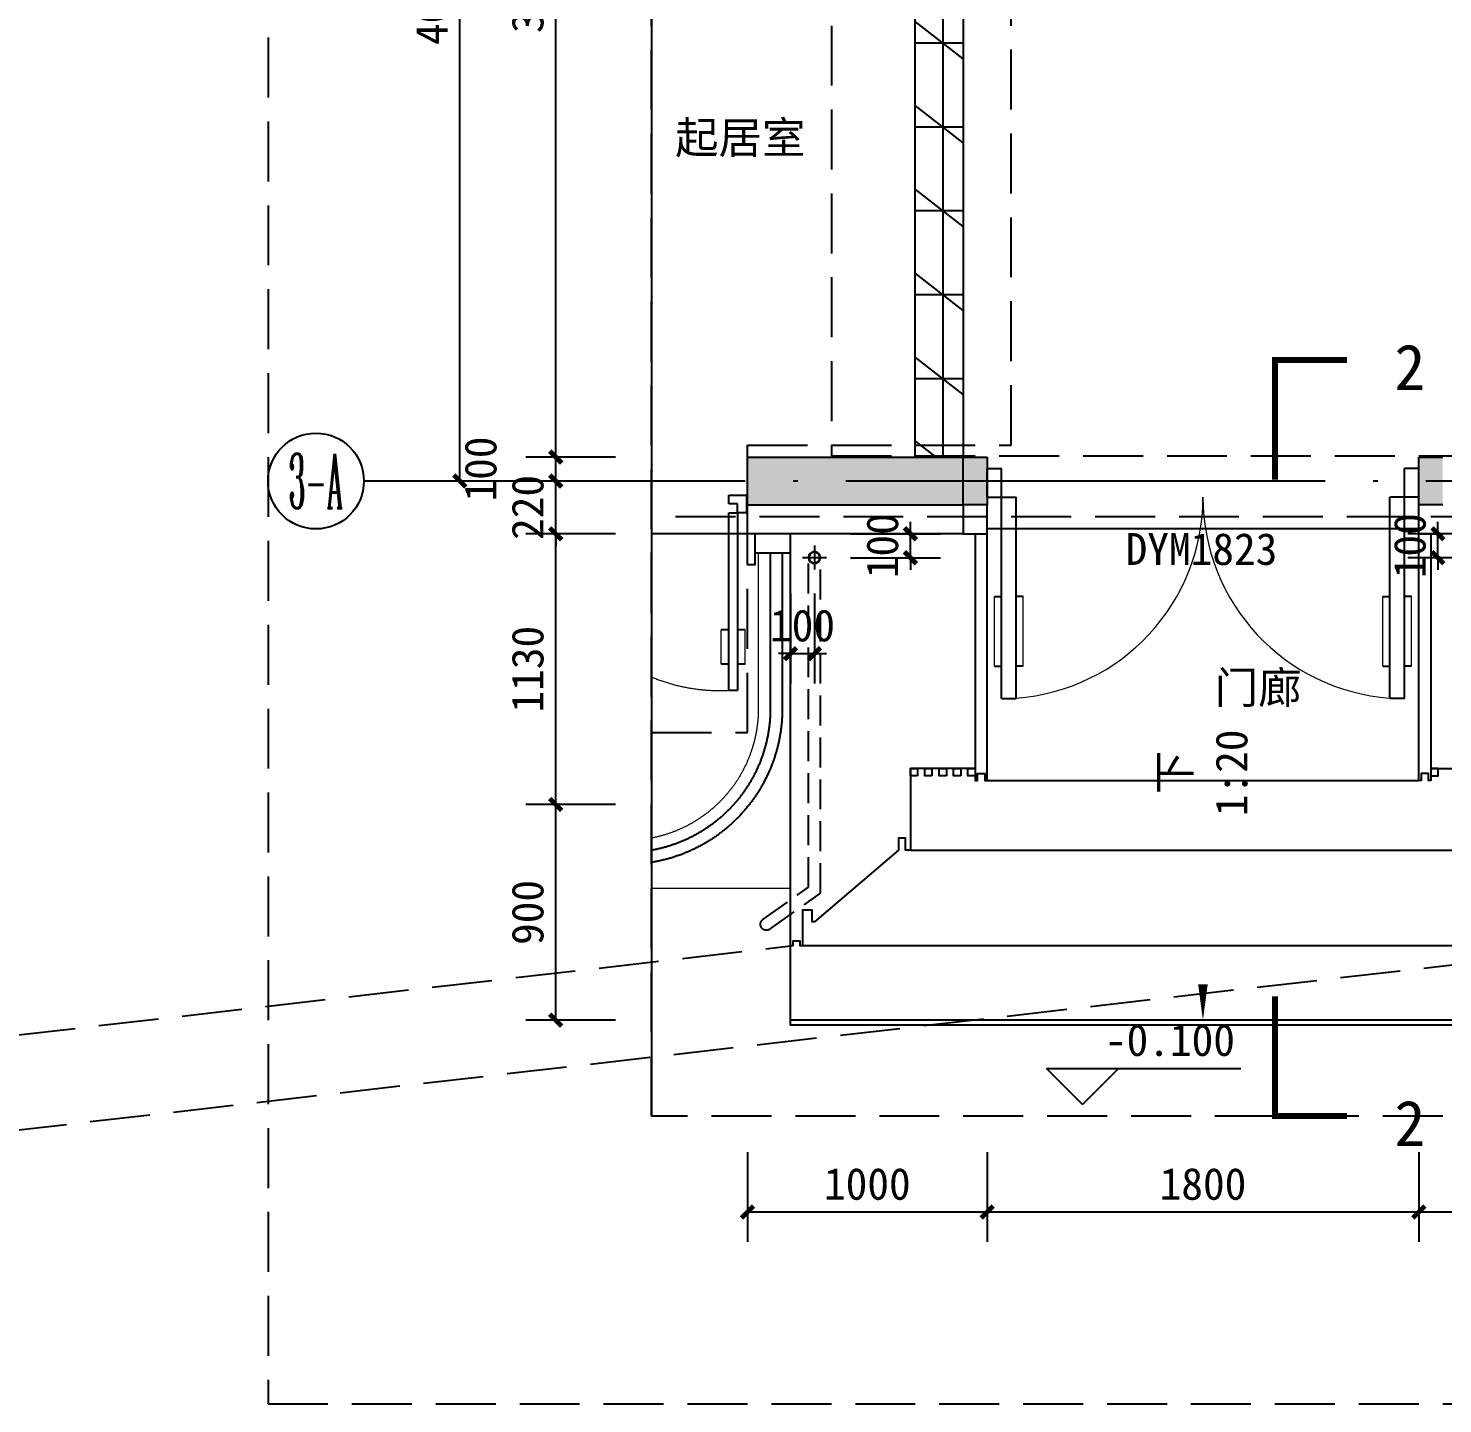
# Model space of a CAD drawing. Extents: x -10817 to 167545, y 26551 to 157048.
# Drawn here: x 25483 to 31383, y 108423 to 114163 of the extents above; entities that cross this region are included whole.
import ezdxf
from ezdxf.enums import TextEntityAlignment as Align
from ezdxf.xclip import XClip

# ---------------------------------------------------------------- set-up
doc = ezdxf.new("R2010")
doc.units = 0
doc.header["$LTSCALE"] = 1000
doc.header["$MEASUREMENT"] = 0
doc.header["$XCLIPFRAME"] = 0
for name, pattern in [('3#楼首层线脚$0$DASH', [0.35, 0.25, -0.1]), ('DASH', [0.35, 0.25, -0.1]), ('DOTE', [2.42, 2, -0.2, 0.02, -0.2])]:
    doc.linetypes.add(name, pattern=pattern)
doc.layers.get('Defpoints').update_dxf_attribs({"color": 30, "linetype": 'DASH'})
for name, color, linetype in [('120-J-MC$0$A-DOOR', 51, 'Continuous'), ('120-J-MC$0$A-WALL-CONC', 9, 'Continuous'), ('120-J-MC$0$A-WALL-INSL', 241, 'Continuous'), ('120-墙体$0$120-墙体$0$A-COLU-CONC-HATC', 204, 'Continuous'), ('120-墙体$0$120-墙体$0$A-WALL-BLOK', 131, 'Continuous'), ('120-墙体$0$120-墙体$0$A-WALL-CONC', 9, 'Continuous'), ('120-墙体-首层$0$120-墙体-首层$0$A-COLU-CONC-HATC', 204, 'Continuous'), ('120-墙体-首层$0$A-WALL-BLOK', 131, 'Continuous'), ('125-核心筒-首层南入$0$A-COLU-CONC-HATC', 204, 'Continuous'), ('125-核心筒-首层南入$0$A-DOOR', 51, 'Continuous'), ('125-核心筒-首层南入$0$A-WALL-CONC', 9, 'Continuous'), ('125-核心筒-首层南入$0$A-WALL-INSL', 241, 'Continuous'), ('3#-夹层$0$A-ANNO-LEVL', 3, 'Continuous'), ('3#-夹层$0$A-ANNO-TEXT', 7, 'Continuous'), ('3#楼首层线脚$0$1#2#住宅楼 平面图$0$A-00-HX-113-wall-01Y$0$SUPF', 151, 'Continuous'), ('3#楼首层线脚$0$110-XJ-1F-1#$0$00-看线', 251, 'Continuous'), ('3#楼首层线脚$0$110-XJ-1F-1#$0$1#2#住宅楼 平面图$0$A-00-HX-113-wall-01Y$0$HRAL', 31, 'Continuous'), ('3#楼首层线脚$0$3#楼首层线脚$0$A-FLOR-STRS', 51, 'Continuous'), ('3#楼首层线脚$0$A-00-HX-113-wall-01Y$0$HRAL', 31, 'Continuous'), ('3#楼首层线脚$0$A-DRAN', 243, 'Continuous'), ('3#楼首层线脚$0$A-DRAN-SYMB', 243, 'Continuous'), ('3#楼首层线脚$0$A-FLOR-STRS', 51, 'Continuous'), ('3#楼首层线脚$0$bolibeiban剖', 4, 'Continuous'), ('A-ANNO-AXIS-CIRC', 3, 'Continuous'), ('A-ANNO-AXIS-TEXT', 7, 'Continuous'), ('A-ANNO-DIMS', 3, 'Continuous'), ('A-ANNO-DOTE', 10, 'DOTE'), ('A-ANNO-SYMB', 3, 'Continuous'), ('A-ANNO-TEXT', 7, 'Continuous'), ('A-FLOR-UNDR', 177, 'Continuous'), ('AXIS_TEXT', 7, 'Continuous')]:
    doc.layers.add(name, color=color, linetype=linetype)
doc.layers.add('3#楼首层线脚$0$1#2#住宅楼 平面图$0$A-00-15-1#-PM-2F$0$00-装饰-看', color=46, linetype='Continuous', lineweight=5)
doc.layers.add('3#楼首层线脚$0$A-00-15-1#-PM-2F$0$00-装饰-看', color=46, linetype='Continuous', lineweight=5)
doc.styles.add('3#-夹层$0$_TCH_DIM', font='')
doc.styles.add('3#-夹层$0$Standard', font='')
doc.styles.add('_TCH_AXIS', font='COMPLEX', dxfattribs={"bigfont": 'GBCBIG'})
doc.styles.add('_TCH_DIM', font='')
doc.styles.add('_TCH_DIM_T3', font='')
doc.styles.add('_TCH_LABEL', font='')
doc.styles.add('COMPLEX', font='COMPLEX')
doc.styles.get("Standard").update_dxf_attribs({"font": ''})
doc.styles.get('3#-夹层$0$_TCH_DIM').set_extended_font_data('SimSun')
doc.styles.get('3#-夹层$0$Standard').set_extended_font_data('SimSun')
doc.styles.get('_TCH_DIM').set_extended_font_data('SimSun')
doc.styles.get('_TCH_DIM_T3').set_extended_font_data('SimSun')
doc.styles.get('_TCH_LABEL').set_extended_font_data('SimSun')
doc.styles.get('Standard').set_extended_font_data('SimSun')
doc.dimstyles.new('_TCH_ARCH&&50', dxfattribs={"dimtxt": 132.911392, "dimasz": 50, "dimexe": 125, "dimexo": 150, "dimgap": 50, "dimtad": 1, "dimdec": 0, "dimzin": 0, "dimdsep": 46, "dimtxsty": '_TCH_DIM_T3', "dimblk": 'ARCHTICK', "dimcen": 0.09, "dimclrt": 7, "dimazin": 2, "dimtfac": 1, "dimtdec": 0, "dimtix": 1, "dimtmove": 2, "dimatfit": 3, "dimfxl": 50, "dimtolj": 1, "dimtzin": 0, "dimarcsym": 0})

# ---------------------------------------------------------------- blocks, each defined once
blk = doc.blocks.new('120-J-MC$0$$DorLib2D$00000009')
for p, q in [((0.4129, 0.9053), (0.4129, 0.0807)), ((0.4541, 0.9053), (0.4129, 0.9053)), ((0.4541, 0.0807), (0.4541, 0.9053)), ((0.4129, 0.7822), (0.378, 0.7822)), ((0.489, 0.7822), (0.4541, 0.7822)), ((0.4129, 0.6235), (0.378, 0.6235)), ((0.489, 0.6235), (0.4541, 0.6235)), ((-0.4941, 0.0807), (-0.4529, 0.0807)), ((-0.4941, -0.0018), (-0.4941, 0.0807)), ((-0.4529, 0.0807), (-0.4529, 0.0395)), ((0.4129, 0.0807), (0.4541, 0.0807)), ((0.4953, 0.0807), (0.4541, 0.0807)), ((0.4541, 0.0807), (0.4541, 0.0395)), ((0.4953, -0.0018), (0.4953, 0.0807)), ((-0.4529, 0.0395), (-0.4117, 0.0395)), ((-0.4117, 0.0395), (-0.4117, -0.0018)), ((0.4541, 0.0395), (0.4129, 0.0395)), ((0.4129, 0.0395), (0.4129, -0.0018)), ((-0.4941, -0.0018), (-0.4941, -0.0018)), ((-0.4117, -0.0018), (-0.4941, -0.0018)), ((0.4129, -0.0018), (0.4953, -0.0018)), ((0.4953, -0.0018), (0.4953, -0.0018))]:
    blk.add_line(p, q)
at = {"lineweight": 13}
for p, q in [((0.378, 0.7822), (0.378, 0.6235)), ((0.489, 0.7822), (0.489, 0.6235))]:
    blk.add_line(p, q, dxfattribs=at)
blk.add_arc((0.3716, 0.0817), 0.8246, 87.13397, 180.07167, dxfattribs=at)
blk = doc.blocks.new('120-J-MC$0$$TCHSYS$WIN2D')
for p, q in [((-0.5, 0.5), (0.5, 0.5)), ((-0.5, 0.5), (-0.5, -0.5)), ((0.5, 0.5), (0.5, -0.5)), ((0.5, 0.1667), (-0.5, 0.1667)), ((0.5, -0.1667), (-0.5, -0.1667)), ((-0.5, -0.5), (0.5, -0.5))]:
    blk.add_line(p, q)
blk = doc.blocks.new('120-J-MC')
at = {"layer": '120-J-MC$0$A-DOOR'}
blk.add_line((-6150, -11320), (-5250, -11320), dxfattribs=at)
at = {"layer": '120-J-MC$0$A-WALL-CONC'}
for p, q in [((-6150, -11200), (-6150, -11000)), ((-3150, -11200), (-3150, -11000))]:
    blk.add_line(p, q, dxfattribs=at)
at = {"layer": '120-J-MC$0$A-WALL-INSL'}
blk.add_lwpolyline([(-7050, -11200), (-7050, -11320), (-6150, -11320), (-6150, -11200)], dxfattribs=at)
at = {"layer": '120-J-MC$0$A-DOOR', "zscale": 320}
for name, p, xscale, yscale in [('120-J-MC$0$$TCHSYS$WIN2D', (-4200, -11160), 2100.000000000513, 320), ('120-J-MC$0$$DorLib2D$00000009', (-5700, -11160), -900, -900)]:
    blk.add_blockref(name, p, dxfattribs=dict(at, xscale=xscale, yscale=yscale))
blk = doc.blocks.new('120-J-MC-首层')
at = {"layer": 'Defpoints'}
blk.add_lwpolyline([(-6150, -10950), (-7250, -10950), (-7250, 250), (750, 250), (750, -12150), (-6150, -12150)], close=True, dxfattribs=at)
ref = blk.add_blockref('120-J-MC', (0, 0))
XClip(ref).set_block_clipping_path([(-6170.8192622978, -10950), (-7249.9951632023, -10950), (-7249.9951632023, 250), (750, 250), (750, -12150), (-6170.8192622978, -12150)])
blk = doc.blocks.new('125-核心筒-首层南入$0$$DorLib2D$00000011')
for p, q in [((-0.4667, 0.4709), (-0.4667, -0.0625)), ((-0.4667, 0.4709), (-0.4333, 0.4709)), ((-0.4333, 0.4709), (-0.4333, 0.0042)), ((0.4333, 0.4709), (0.4333, 0.0042)), ((0.4667, 0.4709), (0.4333, 0.4709)), ((0.4667, 0.4709), (0.4667, -0.0625)), ((-0.4833, 0.3962), (-0.4667, 0.3962)), ((-0.4167, 0.3962), (-0.4333, 0.3962)), ((0.4167, 0.3962), (0.4333, 0.3962)), ((0.4833, 0.3962), (0.4667, 0.3962)), ((-0.4833, 0.2346), (-0.4667, 0.2346)), ((-0.4167, 0.2346), (-0.4333, 0.2346)), ((0.4167, 0.2346), (0.4333, 0.2346)), ((0.4833, 0.2346), (0.4667, 0.2346)), ((-0.5, 0.0042), (-0.4333, 0.0042)), ((-0.5, 0.0042), (-0.5, -0.0625)), ((0.5, 0.0042), (0.4333, 0.0042)), ((0.5, 0.0042), (0.5, -0.0625)), ((-0.5, -0.0625), (-0.4667, -0.0625)), ((0.5, -0.0625), (0.4667, -0.0625))]:
    blk.add_line(p, q)
at = {"lineweight": 13}
for p, q in [((-0.4833, 0.3962), (-0.4833, 0.2346)), ((-0.4167, 0.3962), (-0.4167, 0.2346)), ((0.4167, 0.3962), (0.4167, 0.2346)), ((0.4833, 0.3962), (0.4833, 0.2346))]:
    blk.add_line(p, q, dxfattribs=at)
for centre, start, end in [((-0.4667, 0.0042), 0, 85.904), ((0.4667, 0.0042), 94.096, 180)]:
    blk.add_arc(centre, 0.4667, start, end, dxfattribs=at)
blk = doc.blocks.new('125-核心筒-首层南入')
at = {"layer": '125-核心筒-首层南入$0$A-COLU-CONC-HATC'}
for points in [[(600, -4100), (700, -4100), (700, -3900), (600, -3900)], [(2600, -3900), (2500, -3900), (2500, -4100), (2600, -4100)]]:
    blk.add_hatch(color=256, dxfattribs=at).paths.add_polyline_path(points)
at = {"layer": '125-核心筒-首层南入$0$A-WALL-CONC'}
for p, q in [((700, -3900), (600, -3900)), ((700, -4100), (700, -3900)), ((2600, -3900), (2500, -3900)), ((2500, -3900), (2500, -4100)), ((600, -4100), (700, -4100)), ((2500, -4100), (2600, -4100))]:
    blk.add_line(p, q, dxfattribs=at)
at = {"layer": '125-核心筒-首层南入$0$A-WALL-INSL'}
for p, q in [((700, -4220), (700, -4100)), ((2500, -4220), (2500, -4100)), ((700, -4220), (600, -4220)), ((2600, -4220), (2500, -4220))]:
    blk.add_line(p, q, dxfattribs=at)
blk.add_lwpolyline([(2600, -4100), (2600, -4220), (3500, -4220)], dxfattribs=at)
at = {"layer": '125-核心筒-首层南入$0$A-DOOR', "xscale": -1800, "yscale": 1800, "zscale": 320, "rotation": 180}
blk.add_blockref('125-核心筒-首层南入$0$$DorLib2D$00000011', (1600, -4060), dxfattribs=at)
blk = doc.blocks.new('120-墙体')
at = {"layer": '120-墙体$0$120-墙体$0$A-COLU-CONC-HATC'}
for points in [[(-6600, -11200), (-6600, -11000), (-7050, -11000), (-7050, -11200)], [(-6150, -11000), (-6600, -11000), (-6600, -11200), (-6150, -11200)]]:
    blk.add_hatch(color=256, dxfattribs=at).paths.add_polyline_path(points)
at = {"layer": '120-墙体$0$120-墙体$0$A-WALL-BLOK'}
for p, q in [((-6650, -7750), (-6650, -11000)), ((-6550, -11000), (-6550, -7750))]:
    blk.add_line(p, q, dxfattribs=at)
at = {"layer": '120-墙体$0$120-墙体$0$A-WALL-CONC'}
for p, q in [((-6600, -11000), (-7050, -11000)), ((-7050, -11200), (-7050, -11000)), ((-6150, -11000), (-6600, -11000)), ((-6150, -11200), (-6150, -11000)), ((-6600, -11200), (-7050, -11200)), ((-6150, -11200), (-6600, -11200))]:
    blk.add_line(p, q, dxfattribs=at)
blk = doc.blocks.new('120-墙体-首层')
at = {"layer": '120-墙体-首层$0$120-墙体-首层$0$A-COLU-CONC-HATC'}
h = blk.add_hatch(dxfattribs=at)
h.set_pattern_fill('空心砖', color=256, scale=100, style=0)
h.set_pattern_definition([(0, (0, 0), (0, 350), []), (37.875, (400, 0), (-169.615, 218.0767), []), (90, (400, 0), (-450, 3e-14), [])])
h.paths.add_polyline_path([(-6850, -11000), (-6850, -6900), (-7050, -6900), (-7050, -11000)])
at = {"layer": '120-墙体-首层$0$A-WALL-BLOK'}
for p, q in [((-7050, -6900), (-7050, -11000)), ((-6850, -11000), (-6850, -6900)), ((-7050, -11000), (-6850, -11000))]:
    blk.add_line(p, q, dxfattribs=at)
at = {"layer": 'Defpoints'}
blk.add_lwpolyline([(-9600, -10995), (-9600, -11250), (750, -11250), (750, -4850), (250, -4850), (250, 270), (-7850, 270), (-7850, -3350), (-6800, -3350), (-6800, -6400), (-6500, -6400), (-6500, -10995)], close=True, dxfattribs=at)
ref = blk.add_blockref('120-墙体', (0, 0))
XClip(ref).set_block_clipping_path([(-9600, -10995), (-9600, -11250), (750, -11250), (750, -4850), (250, -4850), (250, 270), (-7850, 270), (-7850, -3350), (-6800, -3350), (-6800, -6400), (-6500, -6400), (-6500, -10995)])
blk = doc.blocks.new('3#楼首层线脚$0$A$C284C191B')
at = {"layer": '3#楼首层线脚$0$A-DRAN-SYMB'}
for p, q in [((-100, 0), (100, 0)), ((0, 100), (0, -100))]:
    blk.add_line(p, q, dxfattribs=at)
for radius in [50, 45]:
    blk.add_circle((0, 0), radius, dxfattribs=at)
blk = doc.blocks.new('3#楼首层线脚')
at = {"layer": '3#楼首层线脚$0$1#2#住宅楼 平面图$0$A-00-15-1#-PM-2F$0$00-装饰-看'}
blk.add_lwpolyline([(3455, -4300), (3454.9, -4949.9, 0.414245), (4004.9, -5500), (5077.5, -5500)], format="xyb", dxfattribs=at)
at = {"layer": '3#楼首层线脚$0$1#2#住宅楼 平面图$0$A-00-HX-113-wall-01Y$0$SUPF'}
for points in [[(3355, -4300), (3354.9, -4949.9, 0.414243), (4004.9, -5600), (5077.5, -5600)], [(3405, -4300), (3404.9, -4949.9, 0.414245), (4004.9, -5550), (5077.5, -5550)]]:
    blk.add_lwpolyline(points, format="xyb", dxfattribs=at)
at = {"layer": '3#楼首层线脚$0$110-XJ-1F-1#$0$00-看线'}
for points in [[(2500.5, -5250), (699.5, -5250)], [(2820.4, -5540), (379.6, -5540)], [(-70.4, -5940), (3270.4, -5940)]]:
    blk.add_lwpolyline(points, dxfattribs=at)
at = {"layer": '3#楼首层线脚$0$110-XJ-1F-1#$0$1#2#住宅楼 平面图$0$A-00-HX-113-wall-01Y$0$HRAL'}
for points in [[(649.6, -4220), (649.6, -5250), (659.6, -5250), (659.6, -5220), (689.5, -5220), (689.5, -5250), (699.5, -5250), (699.5, -4220)], [(2550.4, -4220), (2550.4, -5250), (2540.4, -5250), (2540.4, -5220), (2510.5, -5220), (2510.5, -5250), (2500.5, -5250), (2500.5, -4220)], [(2820.4, -5200), (2820.4, -5540), (2840.4, -5540), (2840.4, -5490), (2870.4, -5490), (2870.4, -5540), (3220.4, -5840), (3230.4, -5840), (3230.4, -5790), (3270.4, -5790), (3270.4, -5940), (3280.4, -5940), (3280.4, -5920), (3310.4, -5920), (3310.4, -5940), (3320.4, -5940), (3320.4, -4220)], [(649.6, -5200), (379.6, -5200)], [(2550.4, -5200), (2820.4, -5200)]]:
    blk.add_lwpolyline(points, dxfattribs=at)
for points in [[(649.6, -5230), (619.6, -5230), (619.6, -5200), (649.6, -5200)], [(2550.4, -5230), (2580.4, -5230), (2580.4, -5200), (2550.4, -5200)], [(2610.4, -5230), (2640.4, -5230), (2640.4, -5200), (2610.4, -5200)], [(2670.4, -5230), (2700.4, -5230), (2700.4, -5200), (2670.4, -5200)], [(2730.4, -5230), (2760.4, -5230), (2760.4, -5200), (2730.4, -5200)], [(2790.4, -5230), (2820.4, -5230), (2820.4, -5200), (2790.4, -5200)]]:
    blk.add_lwpolyline(points, close=True, dxfattribs=at)
at = {"layer": '3#楼首层线脚$0$3#楼首层线脚$0$A-FLOR-STRS'}
for points in [[(-120.4, -5940), (-120.4, -6250.1), (3320.4, -6250.1), (3320.4, -5940)], [(-120.4, -6250.1), (-120.4, -6270.1), (3320.4, -6270.1), (3320.4, -6250.1)]]:
    blk.add_lwpolyline(points, dxfattribs=at)
at = {"layer": '3#楼首层线脚$0$A-00-15-1#-PM-2F$0$00-装饰-看', "linetype": 'ByBlock'}
blk.add_lwpolyline([(3320.4, -5350), (3320.4, -5700), (10450.6, -5700)], dxfattribs=at)
at = {"layer": '3#楼首层线脚$0$A-00-HX-113-wall-01Y$0$HRAL'}
blk.add_lwpolyline([(3470, -4220), (3470, -4350), (3500, -4350), (3500, -4220)], dxfattribs=at)
at = {"layer": '3#楼首层线脚$0$A-DRAN', "linetype": '3#楼首层线脚$0$DASH', "ltscale": 0.5}
for points in [[(3406.4, -5870.2), (3195.9, -5719.8), (3195.9, -4319.8)], [(3435.4, -5829.5), (3245.9, -5694.1), (3245.9, -4319.8)]]:
    blk.add_lwpolyline(points, dxfattribs=at)
blk.add_arc((3420.9, -5849.8), 25, 234.46771, 54.46771, dxfattribs=at)
at = {"layer": '3#楼首层线脚$0$A-FLOR-STRS'}
blk.add_lwpolyline([(700, -4200), (2500, -4200)], dxfattribs=at)
at = {"layer": '3#楼首层线脚$0$bolibeiban剖'}
blk.add_lwpolyline([(3470, -4220), (3470, -4300), (3320.4, -4300)], dxfattribs=at)
at = {"xscale": 0.5000000000000002, "yscale": 0.5000000000000002, "zscale": 0.5000000000000002, "rotation": 270}
blk.add_blockref('3#楼首层线脚$0$A$C284C191B', (3220.9, -4319.6), dxfattribs=at)
blk = doc.blocks.new('_ArchTick')
at = {"color": 0, "linetype": 'ByBlock', "const_width": 0.4}
blk.add_lwpolyline([(-0.5, -0.5), (0.5, 0.5)], dxfattribs=at)
blk = doc.blocks.new('*D2766')
at = {"layer": 'A-ANNO-DIMS', "color": 0, "lineweight": -2, "transparency": 16777216}
for p, q in [((28662.7, 111803.5), (28662.7, 111428.5)), ((28762.7, 111803.5), (28762.7, 111428.5)), ((28662.7, 111553.5), (28612.7, 111553.5)), ((28662.7, 111553.5), (28762.7, 111553.5)), ((28762.7, 111553.5), (28812.7, 111553.5))]:
    blk.add_line(p, q, dxfattribs=at)
at = {"layer": 'Defpoints', "color": 0, "transparency": 16777216}
for p in [(28662.7, 111953.5), (28762.7, 111953.5), (28762.7, 111553.5)]:
    blk.add_point(p, dxfattribs=at)
at = {"layer": 'A-ANNO-DIMS', "color": 0, "lineweight": -2, "transparency": 16777216, "xscale": 50, "yscale": 50, "zscale": 50}
blk.add_blockref('_ArchTick', (28662.7, 111553.5), dxfattribs=at)
at = {"layer": 'A-ANNO-DIMS', "color": 0, "lineweight": -2, "transparency": 16777216, "xscale": 50, "yscale": 50, "zscale": 50, "rotation": 180}
blk.add_blockref('_ArchTick', (28762.7, 111553.5), dxfattribs=at)
at = {"layer": 'A-ANNO-DIMS', "color": 7, "transparency": 16777216, "insert": (28712.7, 111670), "char_height": 132.91, "attachment_point": 5, "style": '_TCH_DIM_T3'}
blk.add_mtext('\\A1;100', dxfattribs=at)
blk = doc.blocks.new('*D2771')
at = {"layer": 'A-ANNO-DIMS', "color": 0, "lineweight": -2, "transparency": 16777216}
for p, q in [((31363.2, 112053.5), (31363.2, 112103.5)), ((31513.2, 112053.5), (31238.2, 112053.6)), ((31363.1, 111953.5), (31363.2, 112053.5)), ((31513.1, 111953.4), (31238.1, 111953.5)), ((31363.1, 111953.5), (31363.1, 111903.5))]:
    blk.add_line(p, q, dxfattribs=at)
at = {"layer": 'Defpoints', "color": 0, "transparency": 16777216}
for p in [(31363.2, 112053.5), (31663.2, 112053.4), (31663.1, 111953.4)]:
    blk.add_point(p, dxfattribs=at)
at = {"layer": 'A-ANNO-DIMS', "color": 0, "lineweight": -2, "transparency": 16777216, "xscale": 50, "yscale": 50, "zscale": 50}
for p, rotation in [((31363.2, 112053.5), 269.9800791287707), ((31363.1, 111953.5), 89.98007912877067)]:
    blk.add_blockref('_ArchTick', p, dxfattribs=dict(at, rotation=rotation))
at = {"layer": 'A-ANNO-DIMS', "color": 7, "transparency": 16777216, "insert": (31246.7, 112003.5), "char_height": 132.91, "attachment_point": 5, "rotation": 89.98008, "style": '_TCH_DIM_T3'}
blk.add_mtext('\\A1;100', dxfattribs=at)
blk = doc.blocks.new('*D2772')
at = {"layer": 'A-ANNO-DIMS', "color": 0, "lineweight": -2, "transparency": 16777216}
for p, q in [((29162.7, 112053.5), (29162.7, 112103.5)), ((28912.7, 112053.5), (29287.7, 112053.5)), ((29162.7, 111953.5), (29162.7, 112053.5)), ((28912.7, 111953.5), (29287.7, 111953.5)), ((29162.7, 111953.5), (29162.7, 111903.5))]:
    blk.add_line(p, q, dxfattribs=at)
at = {"layer": 'Defpoints', "color": 0, "transparency": 16777216}
for p in [(28762.7, 112053.5), (29162.7, 112053.5), (28762.7, 111953.5)]:
    blk.add_point(p, dxfattribs=at)
at = {"layer": 'A-ANNO-DIMS', "color": 0, "lineweight": -2, "transparency": 16777216, "xscale": 50, "yscale": 50, "zscale": 50}
for p, rotation in [((29162.7, 112053.5), 270), ((29162.7, 111953.5), 90)]:
    blk.add_blockref('_ArchTick', p, dxfattribs=dict(at, rotation=rotation))
at = {"layer": 'A-ANNO-DIMS', "color": 7, "transparency": 16777216, "insert": (29046.3, 112003.5), "char_height": 132.91, "attachment_point": 5, "rotation": 90, "style": '_TCH_DIM_T3'}
blk.add_mtext('\\A1;100', dxfattribs=at)
blk = doc.blocks.new('*D3235')
at = {"layer": 'A-ANNO-DIMS', "color": 0, "lineweight": -2, "transparency": 16777216}
for p, q in [((28483.1, 109473.4), (28483.1, 109098.4)), ((29483.2, 109473.4), (29483.2, 109098.4)), ((28483.1, 109223.4), (29483.2, 109223.4))]:
    blk.add_line(p, q, dxfattribs=at)
at = {"layer": 'Defpoints', "color": 0, "transparency": 16777216}
for p in [(28483.1, 109623.4), (29483.2, 109623.4), (29483.2, 109223.4)]:
    blk.add_point(p, dxfattribs=at)
at = {"layer": 'A-ANNO-DIMS', "color": 0, "lineweight": -2, "transparency": 16777216, "xscale": 50, "yscale": 50, "zscale": 50, "rotation": 180}
blk.add_blockref('_ArchTick', (28483.1, 109223.4), dxfattribs=at)
at = {"layer": 'A-ANNO-DIMS', "color": 0, "lineweight": -2, "transparency": 16777216, "xscale": 50, "yscale": 50, "zscale": 50}
blk.add_blockref('_ArchTick', (29483.2, 109223.4), dxfattribs=at)
at = {"layer": 'A-ANNO-DIMS', "color": 7, "transparency": 16777216, "insert": (28983.1, 109339.8), "char_height": 132.91, "attachment_point": 5, "style": '_TCH_DIM_T3'}
blk.add_mtext('\\A1;1000', dxfattribs=at)
blk = doc.blocks.new('*D3236')
at = {"layer": 'A-ANNO-DIMS', "color": 0, "lineweight": -2, "transparency": 16777216}
for p, q in [((29483.2, 109473.4), (29483.2, 109098.4)), ((31283.2, 109473.4), (31283.2, 109098.4)), ((29483.2, 109223.4), (31283.2, 109223.4))]:
    blk.add_line(p, q, dxfattribs=at)
at = {"layer": 'Defpoints', "color": 0, "transparency": 16777216}
for p in [(29483.2, 109623.4), (31283.2, 109623.4), (31283.2, 109223.4)]:
    blk.add_point(p, dxfattribs=at)
at = {"layer": 'A-ANNO-DIMS', "color": 0, "lineweight": -2, "transparency": 16777216, "xscale": 50, "yscale": 50, "zscale": 50, "rotation": 180}
blk.add_blockref('_ArchTick', (29483.2, 109223.4), dxfattribs=at)
at = {"layer": 'A-ANNO-DIMS', "color": 0, "lineweight": -2, "transparency": 16777216, "xscale": 50, "yscale": 50, "zscale": 50}
blk.add_blockref('_ArchTick', (31283.2, 109223.4), dxfattribs=at)
at = {"layer": 'A-ANNO-DIMS', "color": 7, "transparency": 16777216, "insert": (30383.2, 109339.8), "char_height": 132.91, "attachment_point": 5, "style": '_TCH_DIM_T3'}
blk.add_mtext('\\A1;1800', dxfattribs=at)
blk = doc.blocks.new('*D3237')
at = {"layer": 'A-ANNO-DIMS', "color": 0, "lineweight": -2, "transparency": 16777216}
for p, q in [((31283.2, 109473.4), (31283.2, 109098.4)), ((31983.2, 109473.4), (31983.2, 109098.4)), ((31283.2, 109223.4), (31983.2, 109223.4))]:
    blk.add_line(p, q, dxfattribs=at)
at = {"layer": 'Defpoints', "color": 0, "transparency": 16777216}
for p in [(31283.2, 109623.4), (31983.2, 109623.4), (31983.2, 109223.4)]:
    blk.add_point(p, dxfattribs=at)
at = {"layer": 'A-ANNO-DIMS', "color": 0, "lineweight": -2, "transparency": 16777216, "xscale": 50, "yscale": 50, "zscale": 50, "rotation": 180}
blk.add_blockref('_ArchTick', (31283.2, 109223.4), dxfattribs=at)
at = {"layer": 'A-ANNO-DIMS', "color": 0, "lineweight": -2, "transparency": 16777216, "xscale": 50, "yscale": 50, "zscale": 50}
blk.add_blockref('_ArchTick', (31983.2, 109223.4), dxfattribs=at)
at = {"layer": 'A-ANNO-DIMS', "color": 7, "transparency": 16777216, "insert": (31633.2, 109339.8), "char_height": 132.91, "attachment_point": 5, "style": '_TCH_DIM_T3'}
blk.add_mtext('\\A1;700', dxfattribs=at)
blk = doc.blocks.new('*D3239')
at = {"layer": 'A-ANNO-DIMS', "color": 0, "lineweight": -2, "transparency": 16777216}
for p, q in [((27933.1, 110923.5), (27558.1, 110923.5)), ((27683.1, 110023.4), (27683.1, 110923.5)), ((27933.1, 110023.4), (27558.1, 110023.4))]:
    blk.add_line(p, q, dxfattribs=at)
at = {"layer": 'Defpoints', "color": 0, "transparency": 16777216}
for p in [(27683.1, 110923.5), (28083.1, 110923.5), (28083.1, 110023.4)]:
    blk.add_point(p, dxfattribs=at)
at = {"layer": 'A-ANNO-DIMS', "color": 0, "lineweight": -2, "transparency": 16777216, "xscale": 50, "yscale": 50, "zscale": 50}
for p, rotation in [((27683.1, 110923.5), 90), ((27683.1, 110023.4), 270)]:
    blk.add_blockref('_ArchTick', p, dxfattribs=dict(at, rotation=rotation))
at = {"layer": 'A-ANNO-DIMS', "color": 7, "transparency": 16777216, "insert": (27566.7, 110473.4), "char_height": 132.91, "attachment_point": 5, "rotation": 90, "style": '_TCH_DIM_T3'}
blk.add_mtext('\\A1;900', dxfattribs=at)
blk = doc.blocks.new('*D3240')
at = {"layer": 'A-ANNO-DIMS', "color": 0, "lineweight": -2, "transparency": 16777216}
for p, q in [((27933.1, 112053.5), (27558.1, 112053.5)), ((27683.1, 110923.5), (27683.1, 112053.5)), ((27933.1, 110923.5), (27558.1, 110923.5))]:
    blk.add_line(p, q, dxfattribs=at)
at = {"layer": 'Defpoints', "color": 0, "transparency": 16777216}
for p in [(27683.1, 112053.5), (28083.1, 112053.5), (28083.1, 110923.5)]:
    blk.add_point(p, dxfattribs=at)
at = {"layer": 'A-ANNO-DIMS', "color": 0, "lineweight": -2, "transparency": 16777216, "xscale": 50, "yscale": 50, "zscale": 50}
for p, rotation in [((27683.1, 112053.5), 90), ((27683.1, 110923.5), 270)]:
    blk.add_blockref('_ArchTick', p, dxfattribs=dict(at, rotation=rotation))
at = {"layer": 'A-ANNO-DIMS', "color": 7, "transparency": 16777216, "insert": (27566.7, 111488.5), "char_height": 132.91, "attachment_point": 5, "rotation": 90, "style": '_TCH_DIM_T3'}
blk.add_mtext('\\A1;1130', dxfattribs=at)
blk = doc.blocks.new('*D3241')
at = {"layer": 'A-ANNO-DIMS', "color": 0, "lineweight": -2, "transparency": 16777216}
for p, q in [((27683.1, 112273.5), (27683.1, 112323.5)), ((27933.1, 112273.5), (27558.1, 112273.5)), ((27683.1, 112053.5), (27683.1, 112273.5)), ((27933.1, 112053.5), (27558.1, 112053.5)), ((27683.1, 112053.5), (27683.1, 112003.5))]:
    blk.add_line(p, q, dxfattribs=at)
at = {"layer": 'Defpoints', "color": 0, "transparency": 16777216}
for p in [(27683.1, 112273.5), (28083.1, 112273.5), (28083.1, 112053.5)]:
    blk.add_point(p, dxfattribs=at)
at = {"layer": 'A-ANNO-DIMS', "color": 0, "lineweight": -2, "transparency": 16777216, "xscale": 50, "yscale": 50, "zscale": 50}
for p, rotation in [((27683.1, 112273.5), 270), ((27683.1, 112053.5), 90)]:
    blk.add_blockref('_ArchTick', p, dxfattribs=dict(at, rotation=rotation))
at = {"layer": 'A-ANNO-DIMS', "color": 7, "transparency": 16777216, "insert": (27566.7, 112163.5), "char_height": 132.91, "attachment_point": 5, "rotation": 90, "style": '_TCH_DIM_T3'}
blk.add_mtext('\\A1;220', dxfattribs=at)
blk = doc.blocks.new('*D3242')
at = {"layer": 'A-ANNO-DIMS', "color": 0, "lineweight": -2, "transparency": 16777216}
for p, q in [((27933.1, 112373.5), (27558.1, 112373.5)), ((27683.1, 112273.5), (27683.1, 112373.5)), ((27933.1, 112273.5), (27558.1, 112273.5))]:
    blk.add_line(p, q, dxfattribs=at)
at = {"layer": 'Defpoints', "color": 0, "transparency": 16777216}
for p in [(27683.1, 112373.5), (28083.1, 112373.5), (28083.1, 112273.5)]:
    blk.add_point(p, dxfattribs=at)
at = {"layer": 'A-ANNO-DIMS', "color": 0, "lineweight": -2, "transparency": 16777216, "xscale": 50, "yscale": 50, "zscale": 50}
for p, rotation in [((27683.1, 112373.5), 90), ((27683.1, 112273.5), 270)]:
    blk.add_blockref('_ArchTick', p, dxfattribs=dict(at, rotation=rotation))
at = {"layer": 'A-ANNO-DIMS', "color": 7, "transparency": 16777216, "insert": (27370.6, 112323.5), "char_height": 132.91, "attachment_point": 5, "rotation": 90, "style": '_TCH_DIM_T3'}
blk.add_mtext('\\A1;100', dxfattribs=at)
blk = doc.blocks.new('*D3243')
at = {"layer": 'A-ANNO-DIMS', "color": 0, "lineweight": -2, "transparency": 16777216}
for p, q in [((27933.1, 116273.5), (27558.1, 116273.5)), ((27683.1, 112373.5), (27683.1, 116273.5)), ((27933.1, 112373.5), (27558.1, 112373.5))]:
    blk.add_line(p, q, dxfattribs=at)
at = {"layer": 'Defpoints', "color": 0, "transparency": 16777216}
for p in [(27683.1, 116273.5), (28083.1, 116273.5), (28083.1, 112373.5)]:
    blk.add_point(p, dxfattribs=at)
at = {"layer": 'A-ANNO-DIMS', "color": 0, "lineweight": -2, "transparency": 16777216, "xscale": 50, "yscale": 50, "zscale": 50}
for p, rotation in [((27683.1, 116273.5), 90), ((27683.1, 112373.5), 270)]:
    blk.add_blockref('_ArchTick', p, dxfattribs=dict(at, rotation=rotation))
at = {"layer": 'A-ANNO-DIMS', "color": 7, "transparency": 16777216, "insert": (27566.7, 114323.5), "char_height": 132.91, "attachment_point": 5, "rotation": 90, "style": '_TCH_DIM_T3'}
blk.add_mtext('\\A1;3900', dxfattribs=at)
blk = doc.blocks.new('*D3258')
at = {"layer": 'A-ANNO-DIMS', "color": 0, "lineweight": -2, "transparency": 16777216}
for p, q in [((27533.1, 116273.5), (27158.1, 116273.5)), ((27283.1, 112273.5), (27283.1, 116273.5)), ((27533.1, 112273.5), (27158.1, 112273.5))]:
    blk.add_line(p, q, dxfattribs=at)
at = {"layer": 'Defpoints', "color": 0, "transparency": 16777216}
for p in [(27283.1, 116273.5), (27683.1, 116273.5), (27683.1, 112273.5)]:
    blk.add_point(p, dxfattribs=at)
at = {"layer": 'A-ANNO-DIMS', "color": 0, "lineweight": -2, "transparency": 16777216, "xscale": 50, "yscale": 50, "zscale": 50}
for p, rotation in [((27283.1, 116273.5), 90), ((27283.1, 112273.5), 270)]:
    blk.add_blockref('_ArchTick', p, dxfattribs=dict(at, rotation=rotation))
at = {"layer": 'A-ANNO-DIMS', "color": 7, "transparency": 16777216, "insert": (27166.7, 114273.5), "char_height": 132.91, "attachment_point": 5, "rotation": 90, "style": '_TCH_DIM_T3'}
blk.add_mtext('\\A1;4000', dxfattribs=at)
blk = doc.blocks.new('_AXISO')
blk.add_circle((0, 0), 0.5)
at = {"layer": 'AXIS_TEXT', "style": 'COMPLEX', "width": 1.041667}
blk.add_attdef('A', text='', height=0.56, dxfattribs=at).set_placement((-0.25, -0.28), (0.25, -0.28), align=Align.FIT)

msp = doc.modelspace()

# ---------------------------------------------------------------- linework, layer by layer
at = {"layer": '3#-夹层$0$A-ANNO-LEVL'}
for p, q in [((29880.6, 109672), (29730.6, 109822)), ((29730.6, 109822), (30540.7, 109822)), ((29880.6, 109672), (30030.6, 109822))]:
    msp.add_line(p, q, dxfattribs=at)
at = {"layer": 'A-ANNO-AXIS-CIRC'}
msp.add_line((28083.1, 112273.5), (26883.1, 112273.5), dxfattribs=at)
at = {"layer": 'A-ANNO-DOTE'}
msp.add_lwpolyline([(35733.2, 112273.5), (26883.1, 112273.5)], dxfattribs=at)
at = {"layer": 'A-ANNO-SYMB'}
msp.add_lwpolyline([(28083.1, 129673.5), (28083.1, 119704.7), (28188.1, 119666.5), (27978.1, 119629.4), (28083.1, 119592.2), (28083.1, 109623.4)], dxfattribs=at)
at = {"layer": 'A-ANNO-SYMB', "const_width": 25}
for points in [[(30983.8, 112778.5), (30683.8, 112778.5), (30683.8, 112278.5)], [(30683.8, 110123.4), (30683.8, 109623.4), (30983.8, 109623.4)]]:
    msp.add_lwpolyline(points, dxfattribs=at)
at = {"layer": 'A-ANNO-SYMB'}
msp.add_lwpolyline([(30383.2, 112073.5, 0, 0, 0), (30382.9, 110023.4, 0, 40, 0), (30382.9, 110173.4, 0, 0, 0)], format="xyseb", dxfattribs=at)
at = {"layer": 'A-FLOR-UNDR', "linetype": 'DASH'}
for points in [[(17085.2, 108999.7), (28662.7, 110333.5)], [(20526.1, 108999.7), (32103.6, 110333.5)]]:
    msp.add_lwpolyline(points, dxfattribs=at)
at = {"layer": 'Defpoints'}
for points in [[(36133.2, 131273.5), (26483.1, 131273.5), (26483.1, 108423.4), (36133.2, 108423.4)], [(28083.1, 129673.5), (34533.2, 129673.5), (34533.2, 109623.4), (28083.1, 109623.4)]]:
    msp.add_lwpolyline(points, close=True, dxfattribs=at)

# ---------------------------------------------------------------- block references
ref = msp.add_blockref('125-核心筒-首层南入', (31983.2, 116273.5), dxfattribs=dict(xscale=-1))
XClip(ref).set_block_clipping_path([(-2450.001355944, -6650.1452511974), (3900.0557166993, 13400.0000000014)])
ref = msp.add_blockref('3#楼首层线脚', (31983.2, 116273.5), dxfattribs=dict(xscale=-1))
XClip(ref).set_block_clipping_path([(-2550.001355944, -6650.1452511974), (3900.0557166993, 13400.0000000014)])
ref = msp.add_blockref('120-墙体-首层', (22333.2, 123373.5), dxfattribs=dict(xscale=-1))
XClip(ref).set_block_clipping_path([(-12100.001355944, -13750.1452511974), (-5749.9442833007, 6300.0000000014)])
ref = msp.add_blockref('120-J-MC-首层', (22333.2, 123373.5), dxfattribs=dict(xscale=-1))
XClip(ref).set_block_clipping_path([(-12100.001355944, -13750.1452511974), (-5749.9442833007, 6300.0000000014)])
at = {"layer": 'A-ANNO-AXIS-CIRC'}
ref = msp.add_blockref('_AXISO', (26683.1, 112273.5), dxfattribs=dict(at, xscale=400, yscale=400, zscale=400))
ref.add_attrib('A', '3-A', dxfattribs={"layer": 'A-ANNO-AXIS-TEXT', "height": 226.27, "style": '_TCH_AXIS', "width": 0.333333}).set_placement((26570, 112160.4), (26796.2, 112160.4), align=Align.FIT)

# ---------------------------------------------------------------- texts
at = {"layer": '3#-夹层$0$A-ANNO-TEXT', "style": '3#-夹层$0$Standard'}
for s, p in [('起居室', (28181.2, 113639.9)), ('门廊', (30432.2, 111345))]:
    msp.add_text(s, height=132.91, dxfattribs=at).set_placement(p)
at = {"layer": '3#-夹层$0$A-ANNO-TEXT', "color": 7, "style": '3#-夹层$0$_TCH_DIM'}
msp.add_text('-0.100', height=132.91, dxfattribs=at).set_placement((29974.1, 109874.5))
at = {"layer": 'A-ANNO-TEXT', "color": 7, "style": '_TCH_LABEL'}
for p in [(31181.6, 112653.5), (31181.6, 109498.4)]:
    msp.add_text('2', height=189.9, dxfattribs=at).set_placement(p)
at = {"layer": 'A-ANNO-TEXT', "color": 2}
msp.add_text('DYM1823', height=132.91, dxfattribs=at).set_placement((30060.5, 111923.5))
at = {"layer": 'A-ANNO-TEXT', "color": 7, "style": '_TCH_DIM'}
for s, height, p in [('1:20', 132.91, (30568.4, 110874.9)), ('下', 132.9, (30330.5, 110966.9))]:
    msp.add_text(s, height=height, rotation=89.99292, dxfattribs=at).set_placement(p)

# ---------------------------------------------------------------- dimensions: what is measured, and where the dimension line sits
at = {"layer": 'A-ANNO-DIMS'}
for p1, p2, distance, picture, middle in [((27683.1, 112273.5), (27683.1, 116273.5), 400, '*D3258', (27166.7, 114273.5)), ((28083.1, 112373.5), (28083.1, 116273.5), 400, '*D3243', (27566.7, 114323.5)), ((28083.1, 112053.5), (28083.1, 112273.5), 400, '*D3241', (27566.7, 112163.5)), ((28762.7, 111953.5), (28762.7, 112053.5), -400, '*D2772', (29046.3, 112003.5)), ((31663.1, 111953.4), (31663.2, 112053.4), 300, '*D2771', (31246.7, 112003.5)), ((28083.1, 110923.5), (28083.1, 112053.5), 400, '*D3240', (27566.7, 111488.5)), ((28662.7, 111953.5), (28762.7, 111953.5), -400, '*D2766', (28712.7, 111670)), ((28083.1, 110023.4), (28083.1, 110923.5), 400, '*D3239', (27566.7, 110473.4)), ((28483.1, 109623.4), (29483.2, 109623.4), -400, '*D3235', (28983.1, 109339.8)), ((29483.2, 109623.4), (31283.2, 109623.4), -400, '*D3236', (30383.2, 109339.8)), ((31283.2, 109623.4), (31983.2, 109623.4), -400, '*D3237', (31633.2, 109339.8))]:
    dim = msp.add_aligned_dim(p1=p1, p2=p2, distance=distance, dimstyle='_TCH_ARCH&&50', dxfattribs=at)
    dim.commit()
    dim.dimension.update_dxf_attribs({"geometry": picture, "text_midpoint": middle})
dim = msp.add_linear_dim(base=(27683.1, 112373.5), p1=(28083.1, 112273.5), p2=(28083.1, 112373.5), angle=90, dimstyle='_TCH_ARCH&&50', dxfattribs=at)
dim.commit()
dim.dimension.update_dxf_attribs({"geometry": '*D3242', "text_midpoint": (27370.6, 112323.5), "dimtype": 161})

doc.saveas('drawing.dxf')
